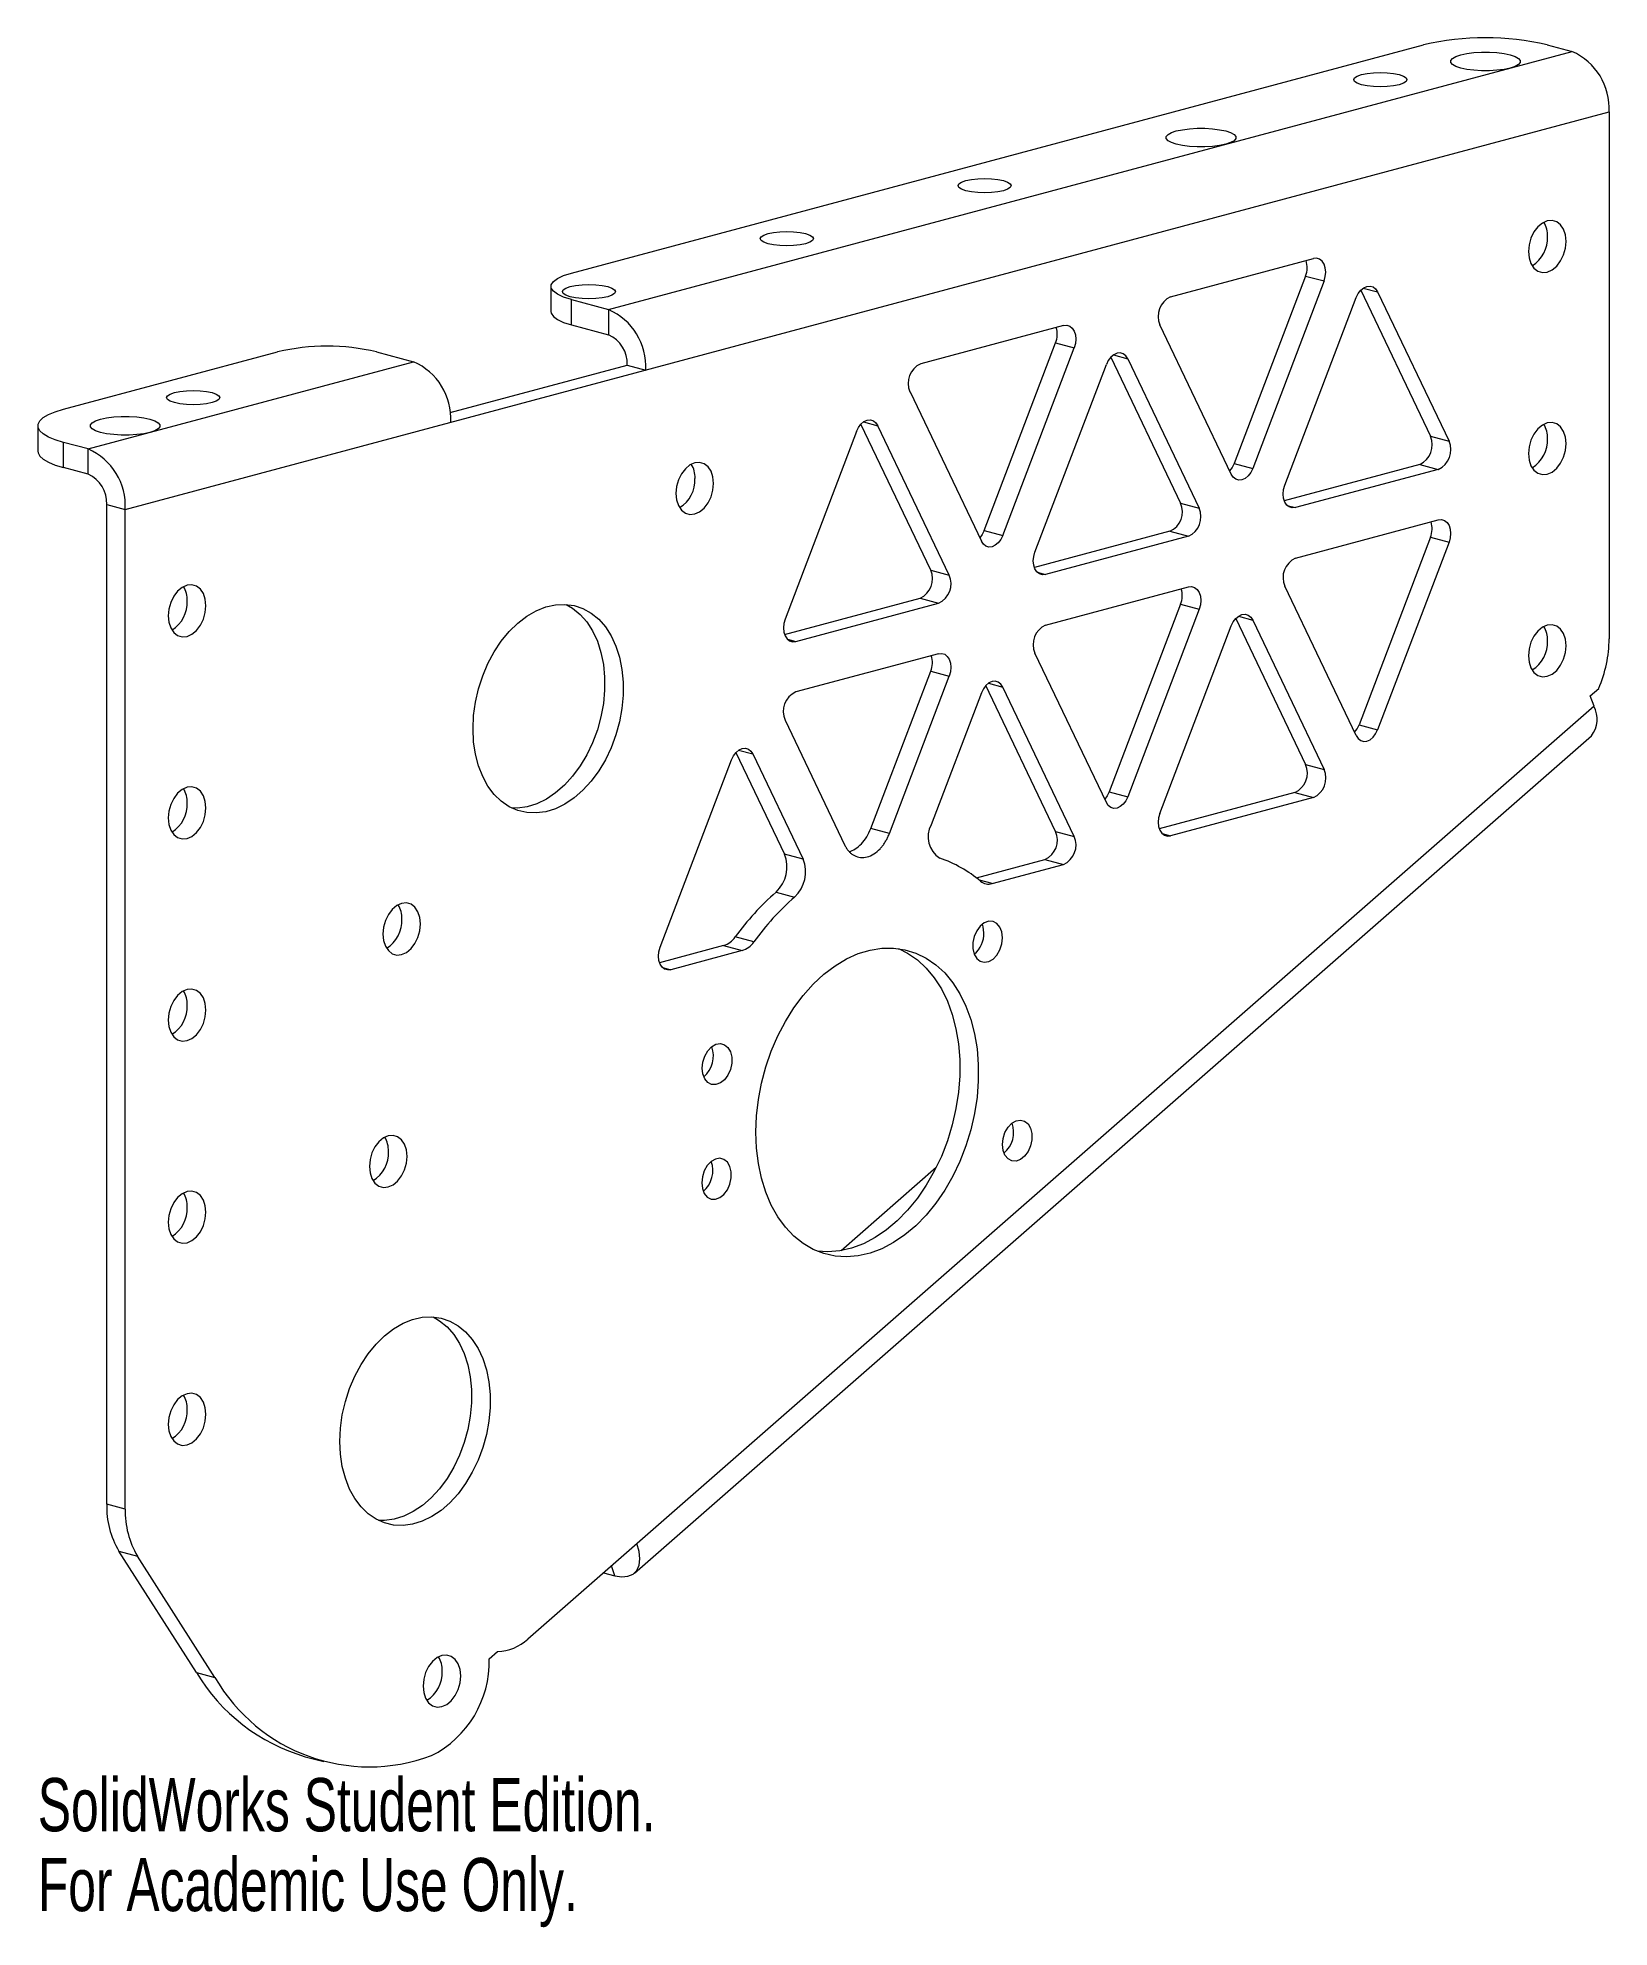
# Paper-space layout '_Dimetric' of a CAD drawing. Header units: inches. Extents: x -2.96 to 2.65, y -3.91 to 2.84.
import ezdxf

# ---------------------------------------------------------------- set-up
doc = ezdxf.new("R2010")
doc.units = ezdxf.units.IN
doc.header["$MEASUREMENT"] = 0
doc.styles.add('SLDTEXTSTYLE0', font='TXT', dxfattribs={"width": 0.7})

psp = doc.layouts.new('_Dimetric')

# ---------------------------------------------------------------- linework, layer by layer
at = {"color": 7, "linetype": 'Continuous', "lineweight": 15}
for p, q in [((-1.0567, 2.001), (1.9887, 2.8169)), ((-0.9242, 1.8708), (2.5191, 2.7932)), ((2.4307, 2.8169), (2.5191, 2.7932)), ((-2.6517, 1.1563), (2.6517, 2.5771)), ((2.6517, 2.5771), (2.6517, 0.6938)), ((1.0844, 1.9163), (1.5947, 2.0531)), ((1.5667, 1.9907), (1.3115, 1.3202)), ((1.633, 1.973), (1.3778, 1.3025)), ((1.5667, 1.9907), (1.633, 1.973)), ((-1.13, 1.9536), (-1.13, 1.8633)), ((-1.0567, 1.816), (-1.0567, 1.9063)), ((-1.0567, 1.9063), (-0.9242, 1.8708)), ((1.4927, 1.2429), (1.7478, 1.9134)), ((1.7638, 1.9396), (2.0132, 1.4179)), ((1.8244, 1.9339), (2.0795, 1.4001)), ((-0.9242, 1.8708), (-0.9242, 1.7804)), ((-1.0567, 1.816), (-0.9242, 1.7804)), ((0.7017, 1.8138), (0.1914, 1.6771)), ((1.3013, 1.282), (1.0461, 1.8158)), ((-2.8726, 1.5145), (-2.1072, 1.7196)), ((-1.7536, 1.7196), (-1.621, 1.6841)), ((0.4185, 1.081), (0.6737, 1.7515)), ((0.4848, 1.0632), (0.74, 1.7337)), ((0.6737, 1.7515), (0.74, 1.7337)), ((0.8708, 1.7004), (1.1202, 1.1786)), ((0.9313, 1.6947), (1.1865, 1.1609)), ((-2.7842, 1.3724), (-1.621, 1.6841)), ((-1.4908, 1.5028), (-0.8579, 1.6724)), ((-0.8579, 1.6724), (-0.7916, 1.6546)), ((0.5996, 1.0037), (0.8548, 1.6742)), ((0.1531, 1.5765), (0.4082, 1.0427)), ((-2.9642, 1.4553), (-2.9642, 1.365)), ((-0.0383, 1.4349), (-0.2934, 0.7644)), ((0.2271, 0.9394), (-0.0223, 1.4611)), ((0.2934, 0.9216), (0.0383, 1.4554)), ((-2.7842, 1.3724), (-2.8726, 1.3961)), ((-2.8726, 1.3058), (-2.8726, 1.3961)), ((-2.7842, 1.2821), (-2.7842, 1.3724)), ((2.0132, 1.4179), (2.0795, 1.4001)), ((-2.7842, 1.2821), (-2.8726, 1.3058)), ((1.3115, 1.3202), (1.3778, 1.3025)), ((1.975, 1.3173), (1.4906, 1.1876)), ((2.0412, 1.2996), (1.5309, 1.1628)), ((1.975, 1.3173), (2.0412, 1.2996)), ((-2.7179, 1.174), (-2.6517, 1.1563)), ((-2.7179, -2.3995), (-2.7179, 1.174)), ((-2.6517, -2.4172), (-2.6517, 1.1563)), ((1.1202, 1.1786), (1.1865, 1.1609)), ((0.4185, 1.081), (0.4848, 1.0632)), ((1.5309, 0.9822), (2.0412, 1.1189)), ((1.0819, 1.0781), (0.5976, 0.9483)), ((1.1482, 1.0603), (0.6379, 0.9236)), ((1.0819, 1.0781), (1.1482, 1.0603)), ((2.0132, 1.0566), (1.7581, 0.3861)), ((2.0795, 1.0388), (1.8244, 0.3683)), ((2.0132, 1.0566), (2.0795, 1.0388)), ((0.2271, 0.9394), (0.2934, 0.9216)), ((0.6379, 0.7429), (1.1482, 0.8797)), ((1.7478, 0.3478), (1.4927, 0.8816)), ((-0.2955, 0.7091), (0.1889, 0.8388)), ((-0.2552, 0.6843), (0.2552, 0.821)), ((0.1889, 0.8388), (0.2552, 0.821)), ((1.1202, 0.8174), (0.865, 0.1468)), ((1.1202, 0.8174), (1.1865, 0.7996)), ((1.1865, 0.7996), (0.9313, 0.1291)), ((1.3173, 0.7662), (1.5667, 0.2445)), ((1.3778, 0.7605), (1.633, 0.2267)), ((1.0461, 0.0695), (1.3013, 0.74)), ((0.2552, 0.6404), (-0.2552, 0.5037)), ((0.8548, 0.1086), (0.5996, 0.6424)), ((0.0132, 0.0158), (0.2271, 0.5781)), ((0.0794, -0.002), (0.2934, 0.5603)), ((0.2271, 0.5781), (0.2934, 0.5603)), ((0.4082, 0.5008), (0.2287, 0.029)), ((0.6737, 0.0052), (0.4243, 0.527)), ((0.74, -0.0125), (0.4848, 0.5213)), ((2.5842, 0.4902), (2.6145, 0.5167)), ((2.5977, 0.4526), (2.5842, 0.4902)), ((2.5977, 0.4526), (-1.2131, -2.8819)), ((-0.8319, -2.6459), (2.5886, 0.347)), ((-0.2934, 0.4031), (-0.0794, -0.0446)), ((1.7581, 0.3861), (1.8244, 0.3683)), ((-0.4688, 0.2877), (-0.295, -0.0758)), ((-0.4082, 0.282), (-0.2287, -0.0935)), ((-0.74, -0.409), (-0.4848, 0.2615)), ((1.5667, 0.2445), (1.633, 0.2267)), ((0.865, 0.1468), (0.9313, 0.1291)), ((1.5284, 0.1439), (1.0441, 0.0142)), ((1.5284, 0.1439), (1.5947, 0.1262)), ((1.5947, 0.1262), (1.0844, -0.0106)), ((0.0794, -0.002), (0.0132, 0.0158)), ((0.6737, 0.0052), (0.74, -0.0125)), ((-0.2287, -0.0935), (-0.295, -0.0758)), ((0.3906, -0.1609), (0.6354, -0.0953)), ((0.4467, -0.1814), (0.7017, -0.1131)), ((0.6354, -0.0953), (0.7017, -0.1131)), ((-0.3257, -0.2118), (-0.2594, -0.2296)), ((-0.513, -0.403), (-0.742, -0.4643)), ((-0.513, -0.403), (-0.4467, -0.4208)), ((-0.405, -0.3895), (-0.4713, -0.3717)), ((-0.4467, -0.4208), (-0.7017, -0.4891)), ((0.2466, -1.1964), (-0.093, -1.4935)), ((-2.6517, -2.4172), (-2.7179, -2.3995)), ((-2.6743, -2.5674), (-2.608, -2.5851)), ((-2.3972, -3.0011), (-2.6743, -2.5674)), ((-2.3309, -3.0189), (-2.608, -2.5851)), ((-0.9418, -2.6446), (-0.9014, -2.6554)), ((-1.351, -2.9531), (-1.3207, -2.9266)), ((-2.3972, -3.0011), (-2.3309, -3.0189)), ((-2.0082, -3.3024), (-1.9419, -3.3202))]:
    psp.add_line(p, q, dxfattribs=at)
at = {"color": 8, "linetype": 'Continuous', "lineweight": 15}
for p, q in [((1.7731, 1.9477), (1.8244, 1.9339)), ((0.8801, 1.7084), (0.9313, 1.6947)), ((-0.013, 1.4691), (0.0383, 1.4554)), ((1.5008, 1.1709), (1.5309, 1.1628)), ((0.6078, 0.9317), (0.6379, 0.9236)), ((1.3266, 0.7743), (1.3778, 0.7605)), ((-0.2853, 0.6924), (-0.2552, 0.6843)), ((0.4336, 0.535), (0.4848, 0.5213)), ((-0.4595, 0.2958), (-0.4082, 0.282)), ((1.0543, -0.0025), (1.0844, -0.0106)), ((0.4467, -0.1814), (0.401, -0.1691)), ((-0.7318, -0.481), (-0.7017, -0.4891)), ((-0.9014, -2.6554), (-0.914, -2.6202))]:
    psp.add_line(p, q, dxfattribs=at)
at = {"color": 7, "linetype": 'Continuous', "lineweight": 15, "flags": 128}
for points in [[(2.2981, 2.734), (2.2762, 2.7294), (2.251, 2.7261), (2.2237, 2.7244), (2.1957, 2.7244), (2.1684, 2.7261), (2.1432, 2.7294), (2.1213, 2.734), (2.1039, 2.7399), (2.0917, 2.7467), (2.0855, 2.754), (2.0855, 2.7615), (2.0917, 2.7688), (2.1039, 2.7755), (2.1213, 2.7814), (2.1432, 2.7861), (2.1684, 2.7893), (2.1957, 2.791), (2.2237, 2.791), (2.251, 2.7893), (2.2762, 2.7861), (2.2981, 2.7814), (2.3155, 2.7755), (2.3277, 2.7688), (2.3339, 2.7615), (2.3339, 2.754), (2.3277, 2.7467), (2.3155, 2.7399), (2.2981, 2.734)], [(1.7669, 2.7106), (1.7866, 2.7146), (1.8095, 2.7172), (1.8341, 2.7181), (1.8586, 2.7172), (1.8816, 2.7146), (1.9012, 2.7106), (1.9163, 2.7053), (1.9258, 2.6992), (1.9291, 2.6926), (1.9258, 2.686), (1.9163, 2.6799), (1.9012, 2.6746), (1.8816, 2.6706), (1.8586, 2.668), (1.8341, 2.6672), (1.8095, 2.668), (1.7866, 2.6706), (1.7669, 2.6746), (1.7518, 2.6799), (1.7423, 2.686), (1.7391, 2.6926), (1.7423, 2.6992), (1.7518, 2.7053), (1.7669, 2.7106)], [(1.2816, 2.4617), (1.2597, 2.457), (1.2345, 2.4538), (1.2072, 2.4521), (1.1792, 2.4521), (1.152, 2.4538), (1.1267, 2.457), (1.1049, 2.4617), (1.0874, 2.4676), (1.0753, 2.4743), (1.069, 2.4817), (1.069, 2.4892), (1.0753, 2.4965), (1.0874, 2.5032), (1.1049, 2.5091), (1.1267, 2.5138), (1.152, 2.517), (1.1792, 2.5187), (1.2072, 2.5187), (1.2345, 2.517), (1.2597, 2.5138), (1.2816, 2.5091), (1.2991, 2.5032), (1.3112, 2.4965), (1.3175, 2.4892), (1.3175, 2.4817), (1.3112, 2.4743), (1.2991, 2.4676), (1.2816, 2.4617)], [(0.3527, 2.3317), (0.3723, 2.3358), (0.3953, 2.3383), (0.4198, 2.3392), (0.4444, 2.3383), (0.4673, 2.3358), (0.487, 2.3317), (0.5021, 2.3264), (0.5116, 2.3203), (0.5148, 2.3137), (0.5116, 2.3071), (0.5021, 2.301), (0.487, 2.2957), (0.4673, 2.2917), (0.4444, 2.2891), (0.4198, 2.2883), (0.3953, 2.2891), (0.3723, 2.2917), (0.3527, 2.2957), (0.3376, 2.301), (0.3281, 2.3071), (0.3248, 2.3137), (0.3281, 2.3203), (0.3376, 2.3264), (0.3527, 2.3317)], [(2.4979, 2.1144), (2.4956, 2.1374), (2.4889, 2.1577), (2.4782, 2.1738), (2.4643, 2.1846), (2.4481, 2.1894), (2.4307, 2.1879), (2.4133, 2.1801), (2.3971, 2.1666), (2.3832, 2.1484), (2.3725, 2.1265), (2.3658, 2.1027), (2.3635, 2.0784), (2.3658, 2.0553), (2.3725, 2.035), (2.3832, 2.0189), (2.3971, 2.0081), (2.4133, 2.0033), (2.4307, 2.0048), (2.4481, 2.0126), (2.4643, 2.0261), (2.4782, 2.0444), (2.4889, 2.0662), (2.4956, 2.0901), (2.4979, 2.1144)], [(-0.3544, 2.1423), (-0.3348, 2.1463), (-0.3118, 2.1489), (-0.2873, 2.1497), (-0.2627, 2.1489), (-0.2398, 2.1463), (-0.2201, 2.1423), (-0.205, 2.137), (-0.1955, 2.1309), (-0.1923, 2.1243), (-0.1955, 2.1177), (-0.205, 2.1116), (-0.2201, 2.1063), (-0.2398, 2.1022), (-0.2627, 2.0997), (-0.2873, 2.0988), (-0.3118, 2.0997), (-0.3348, 2.1022), (-0.3544, 2.1063), (-0.3695, 2.1116), (-0.379, 2.1177), (-0.3823, 2.1243), (-0.379, 2.1309), (-0.3695, 2.137), (-0.3544, 2.1423)], [(1.633, 1.973), (1.6374, 1.9887), (1.6389, 2.0047), (1.6374, 2.0199), (1.633, 2.0332), (1.626, 2.0438), (1.6168, 2.0509), (1.6062, 2.0541), (1.5947, 2.0531)], [(-1.0567, 1.9063), (-1.0848, 1.9152), (-1.1065, 1.9253), (-1.1214, 1.9363), (-1.129, 1.9478), (-1.129, 1.9595), (-1.1214, 1.971), (-1.1065, 1.982), (-1.0848, 1.9921), (-1.0567, 2.001)], [(-1.0615, 1.9528), (-1.0419, 1.9569), (-1.019, 1.9594), (-0.9944, 1.9603), (-0.9698, 1.9594), (-0.9469, 1.9569), (-0.9272, 1.9528), (-0.9121, 1.9476), (-0.9026, 1.9414), (-0.8994, 1.9348), (-0.9026, 1.9282), (-0.9121, 1.9221), (-0.9272, 1.9168), (-0.9469, 1.9128), (-0.9698, 1.9103), (-0.9944, 1.9094), (-1.019, 1.9103), (-1.0419, 1.9128), (-1.0615, 1.9168), (-1.0766, 1.9221), (-1.0861, 1.9282), (-1.0894, 1.9348), (-1.0861, 1.9414), (-1.0766, 1.9476), (-1.0615, 1.9528)], [(1.7478, 1.9134), (1.7548, 1.9278), (1.764, 1.9398), (1.7746, 1.9487), (1.7861, 1.9538), (1.7975, 1.9548), (1.8082, 1.9516), (1.8173, 1.9445), (1.8244, 1.9339)], [(-1.13, 1.8633), (-1.129, 1.8575), (-1.1214, 1.846), (-1.1065, 1.835), (-1.0848, 1.8249), (-1.0567, 1.816)], [(0.7017, 1.8138), (0.7131, 1.8148), (0.7238, 1.8117), (0.7329, 1.8045), (0.74, 1.7939), (0.7444, 1.7806), (0.7459, 1.7654), (0.7444, 1.7494), (0.74, 1.7337)], [(0.9313, 1.6947), (0.9243, 1.7053), (0.9151, 1.7124), (0.9045, 1.7155), (0.893, 1.7145), (0.8816, 1.7094), (0.8709, 1.7005), (0.8618, 1.6885), (0.8548, 1.6742)], [(-2.4758, 1.574), (-2.4561, 1.578), (-2.4332, 1.5805), (-2.4086, 1.5814), (-2.384, 1.5805), (-2.3611, 1.578), (-2.3414, 1.574), (-2.3263, 1.5687), (-2.3168, 1.5625), (-2.3136, 1.556), (-2.3168, 1.5494), (-2.3263, 1.5432), (-2.3414, 1.538), (-2.3611, 1.5339), (-2.384, 1.5314), (-2.4086, 1.5305), (-2.4332, 1.5314), (-2.4561, 1.5339), (-2.4758, 1.538), (-2.4909, 1.5432), (-2.5003, 1.5494), (-2.5036, 1.556), (-2.5003, 1.5625), (-2.4909, 1.5687), (-2.4758, 1.574)], [(-2.8726, 1.3961), (-2.9018, 1.4051), (-2.9259, 1.4152), (-2.9444, 1.4261), (-2.957, 1.4375), (-2.9634, 1.4493), (-2.9634, 1.4613), (-2.957, 1.4731), (-2.9444, 1.4846), (-2.9259, 1.4954), (-2.9018, 1.5055), (-2.8726, 1.5145)], [(-2.5633, 1.4316), (-2.5851, 1.427), (-2.6104, 1.4237), (-2.6377, 1.422), (-2.6656, 1.422), (-2.6929, 1.4237), (-2.7182, 1.427), (-2.74, 1.4316), (-2.7575, 1.4375), (-2.7696, 1.4443), (-2.7759, 1.4516), (-2.7759, 1.4591), (-2.7696, 1.4664), (-2.7575, 1.4731), (-2.74, 1.479), (-2.7182, 1.4837), (-2.6929, 1.4869), (-2.6656, 1.4886), (-2.6377, 1.4886), (-2.6104, 1.4869), (-2.5851, 1.4837), (-2.5633, 1.479), (-2.5458, 1.4731), (-2.5337, 1.4664), (-2.5274, 1.4591), (-2.5274, 1.4516), (-2.5337, 1.4443), (-2.5458, 1.4375), (-2.5633, 1.4316)], [(-0.0383, 1.4349), (-0.0312, 1.4493), (-0.0221, 1.4613), (-0.0114, 1.4702), (0, 1.4753), (0.0114, 1.4763), (0.0221, 1.4731), (0.0312, 1.466), (0.0383, 1.4554)], [(2.4979, 1.3918), (2.4956, 1.4149), (2.4889, 1.4351), (2.4782, 1.4512), (2.4643, 1.4621), (2.4481, 1.4669), (2.4307, 1.4653), (2.4133, 1.4575), (2.3971, 1.4441), (2.3832, 1.4258), (2.3725, 1.404), (2.3658, 1.3801), (2.3635, 1.3558), (2.3658, 1.3327), (2.3725, 1.3124), (2.3832, 1.2963), (2.3971, 1.2855), (2.4133, 1.2807), (2.4307, 1.2823), (2.4481, 1.29), (2.4643, 1.3035), (2.4782, 1.3218), (2.4889, 1.3436), (2.4956, 1.3675), (2.4979, 1.3918)], [(-2.9642, 1.365), (-2.9634, 1.359), (-2.957, 1.3472), (-2.9444, 1.3357), (-2.9259, 1.3249), (-2.9018, 1.3148), (-2.8726, 1.3058)], [(-0.549, 1.2495), (-0.5513, 1.2726), (-0.558, 1.2929), (-0.5687, 1.309), (-0.5826, 1.3198), (-0.5988, 1.3246), (-0.6162, 1.3231), (-0.6336, 1.3153), (-0.6498, 1.3018), (-0.6637, 1.2835), (-0.6744, 1.2617), (-0.6811, 1.2378), (-0.6834, 1.2135), (-0.6811, 1.1905), (-0.6744, 1.1702), (-0.6637, 1.1541), (-0.6498, 1.1433), (-0.6336, 1.1385), (-0.6162, 1.14), (-0.5988, 1.1478), (-0.5826, 1.1613), (-0.5687, 1.1795), (-0.558, 1.2014), (-0.5513, 1.2252), (-0.549, 1.2495)], [(1.3115, 1.3202), (1.3045, 1.3059), (1.2955, 1.294)], [(1.3778, 1.3025), (1.3708, 1.2881), (1.3617, 1.2761), (1.351, 1.2672), (1.3396, 1.2621), (1.3281, 1.2611), (1.3175, 1.2643), (1.3083, 1.2714), (1.3013, 1.282)], [(1.5309, 1.1628), (1.5195, 1.1618), (1.5088, 1.165), (1.4997, 1.1721), (1.4927, 1.1827), (1.4882, 1.196), (1.4867, 1.2112), (1.4882, 1.2272), (1.4927, 1.2429)], [(0.4185, 1.081), (0.4115, 1.0666), (0.4025, 1.0548)], [(2.0412, 1.1189), (2.0527, 1.1199), (2.0633, 1.1168), (2.0725, 1.1097), (2.0795, 1.0991), (2.0839, 1.0857), (2.0854, 1.0705), (2.0839, 1.0546), (2.0795, 1.0388)], [(0.4848, 1.0632), (0.4778, 1.0489), (0.4686, 1.0368), (0.458, 1.028), (0.4465, 1.0229), (0.4351, 1.0218), (0.4244, 1.025), (0.4153, 1.0321), (0.4082, 1.0427)], [(0.6379, 0.9236), (0.6264, 0.9226), (0.6158, 0.9257), (0.6066, 0.9329), (0.5996, 0.9434), (0.5952, 0.9568), (0.5937, 0.972), (0.5952, 0.988), (0.5996, 1.0037)], [(-2.3635, 0.812), (-2.3658, 0.835), (-2.3725, 0.8553), (-2.3832, 0.8714), (-2.3971, 0.8822), (-2.4133, 0.887), (-2.4307, 0.8855), (-2.4481, 0.8777), (-2.4643, 0.8642), (-2.4782, 0.846), (-2.4889, 0.8241), (-2.4956, 0.8003), (-2.4979, 0.776), (-2.4956, 0.7529), (-2.4889, 0.7326), (-2.4782, 0.7165), (-2.4643, 0.7057), (-2.4481, 0.7009), (-2.4307, 0.7024), (-2.4133, 0.7102), (-2.3971, 0.7237), (-2.3832, 0.742), (-2.3725, 0.7638), (-2.3658, 0.7877), (-2.3635, 0.812)], [(1.1482, 0.8797), (1.1596, 0.8807), (1.1703, 0.8775), (1.1794, 0.8704), (1.1865, 0.8598), (1.1909, 0.8465), (1.1924, 0.8313), (1.1909, 0.8153), (1.1865, 0.7996)], [(-1.4087, 0.372), (-1.4065, 0.4194), (-1.3999, 0.4672), (-1.3891, 0.5147), (-1.3741, 0.5609), (-1.3554, 0.6053), (-1.333, 0.647), (-1.3075, 0.6853), (-1.2793, 0.7198), (-1.2488, 0.7496), (-1.2165, 0.7745), (-1.1829, 0.7939), (-1.1486, 0.8076), (-1.1142, 0.8153), (-1.0802, 0.8169), (-1.0472, 0.8124), (-1.0157, 0.8019), (-0.9863, 0.7855), (-0.9594, 0.7634), (-0.9354, 0.7361), (-0.9148, 0.7041), (-0.8979, 0.6677), (-0.885, 0.6277), (-0.8763, 0.5846), (-0.8719, 0.5393), (-0.8719, 0.4924), (-0.8763, 0.4447), (-0.885, 0.397), (-0.8979, 0.35), (-0.9148, 0.3046), (-0.9354, 0.2615), (-0.9594, 0.2214), (-0.9863, 0.1849), (-1.0157, 0.1527), (-1.0472, 0.1253), (-1.0802, 0.1031), (-1.1142, 0.0865), (-1.1486, 0.0758), (-1.1829, 0.0711), (-1.2165, 0.0725), (-1.2488, 0.0801), (-1.2793, 0.0936), (-1.3075, 0.1129), (-1.333, 0.1376), (-1.3554, 0.1673), (-1.3741, 0.2016), (-1.3891, 0.2399), (-1.3999, 0.2815), (-1.4065, 0.3258), (-1.4087, 0.372)], [(-1.0757, 0.8167), (-1.0526, 0.8032), (-1.0257, 0.7812), (-1.0017, 0.7539), (-0.9811, 0.7218), (-0.9642, 0.6855), (-0.9513, 0.6454), (-0.9426, 0.6024), (-0.9382, 0.5571), (-0.9382, 0.5101), (-0.9426, 0.4624), (-0.9513, 0.4147), (-0.9642, 0.3678), (-0.9811, 0.3224), (-1.0017, 0.2792), (-1.0257, 0.2391), (-1.0526, 0.2027), (-1.082, 0.1705), (-1.1135, 0.143), (-1.1465, 0.1208), (-1.1805, 0.1043), (-1.2149, 0.0935), (-1.2492, 0.0888), (-1.2706, 0.0891)], [(-0.2934, 0.7644), (-0.2978, 0.7487), (-0.2993, 0.7327), (-0.2978, 0.7175), (-0.2934, 0.7042), (-0.2864, 0.6936), (-0.2773, 0.6865), (-0.2666, 0.6833), (-0.2552, 0.6843)], [(1.3013, 0.74), (1.3083, 0.7544), (1.3175, 0.7664), (1.3281, 0.7753), (1.3396, 0.7804), (1.351, 0.7814), (1.3617, 0.7782), (1.3708, 0.7711), (1.3778, 0.7605)], [(2.4979, 0.6692), (2.4956, 0.6923), (2.4889, 0.7126), (2.4782, 0.7287), (2.4643, 0.7395), (2.4481, 0.7443), (2.4307, 0.7427), (2.4133, 0.735), (2.3971, 0.7215), (2.3832, 0.7032), (2.3725, 0.6814), (2.3658, 0.6575), (2.3635, 0.6332), (2.3658, 0.6101), (2.3725, 0.5899), (2.3832, 0.5738), (2.3971, 0.5629), (2.4133, 0.5581), (2.4307, 0.5597), (2.4481, 0.5675), (2.4643, 0.5809), (2.4782, 0.5992), (2.4889, 0.621), (2.4956, 0.6449), (2.4979, 0.6692)], [(0.2552, 0.6404), (0.2666, 0.6414), (0.2773, 0.6383), (0.2864, 0.6311), (0.2934, 0.6205), (0.2978, 0.6072), (0.2993, 0.592), (0.2978, 0.576), (0.2934, 0.5603)], [(0.4848, 0.5213), (0.4778, 0.5319), (0.4686, 0.539), (0.458, 0.5421), (0.4465, 0.5411), (0.4351, 0.536), (0.4244, 0.5271), (0.4153, 0.5151), (0.4082, 0.5008)], [(1.742, 0.3599), (1.751, 0.3717), (1.7581, 0.3861)], [(1.7478, 0.3478), (1.7548, 0.3372), (1.764, 0.3301), (1.7746, 0.327), (1.7861, 0.328), (1.7975, 0.3331), (1.8082, 0.342), (1.8173, 0.354), (1.8244, 0.3683)], [(-0.4848, 0.2615), (-0.4778, 0.2759), (-0.4686, 0.2879), (-0.458, 0.2968), (-0.4465, 0.3019), (-0.4351, 0.3029), (-0.4244, 0.2997), (-0.4153, 0.2926), (-0.4082, 0.282)], [(-2.3635, 0.0894), (-2.3658, 0.1124), (-2.3725, 0.1327), (-2.3832, 0.1488), (-2.3971, 0.1596), (-2.4133, 0.1644), (-2.4307, 0.1629), (-2.4481, 0.1551), (-2.4643, 0.1416), (-2.4782, 0.1234), (-2.4889, 0.1016), (-2.4956, 0.0777), (-2.4979, 0.0534), (-2.4956, 0.0303), (-2.4889, 0.01), (-2.4782, -0.0061), (-2.4643, -0.0169), (-2.4481, -0.0217), (-2.4307, -0.0202), (-2.4133, -0.0124), (-2.3971, 0.0011), (-2.3832, 0.0194), (-2.3725, 0.0412), (-2.3658, 0.0651), (-2.3635, 0.0894)], [(0.865, 0.1468), (0.858, 0.1325), (0.849, 0.1206)], [(0.9313, 0.1291), (0.9243, 0.1147), (0.9151, 0.1027), (0.9045, 0.0938), (0.893, 0.0887), (0.8816, 0.0877), (0.8709, 0.0909), (0.8618, 0.098), (0.8548, 0.1086)], [(1.0461, 0.0695), (1.0417, 0.0538), (1.0402, 0.0378), (1.0417, 0.0226), (1.0461, 0.0093), (1.0532, -0.0013), (1.0623, -0.0084), (1.073, -0.0116), (1.0844, -0.0106)], [(-1.5966, -0.3255), (-1.5989, -0.3025), (-1.6056, -0.2822), (-1.6163, -0.2661), (-1.6302, -0.2553), (-1.6464, -0.2505), (-1.6638, -0.252), (-1.6812, -0.2598), (-1.6974, -0.2733), (-1.7113, -0.2915), (-1.722, -0.3134), (-1.7287, -0.3372), (-1.731, -0.3615), (-1.7287, -0.3846), (-1.722, -0.4049), (-1.7113, -0.421), (-1.6974, -0.4318), (-1.6812, -0.4366), (-1.6638, -0.4351), (-1.6464, -0.4273), (-1.6302, -0.4138), (-1.6163, -0.3955), (-1.6056, -0.3737), (-1.5989, -0.3498), (-1.5966, -0.3255)], [(0.4835, -0.3748), (0.4811, -0.3541), (0.4743, -0.3366), (0.4635, -0.3237), (0.4498, -0.3166), (0.4344, -0.3159), (0.4187, -0.3217), (0.4039, -0.3335), (0.3916, -0.3503), (0.3827, -0.3705), (0.378, -0.3923), (0.378, -0.4138), (0.3827, -0.4332), (0.3916, -0.4486), (0.4039, -0.4587), (0.4187, -0.4626), (0.4344, -0.46), (0.4498, -0.4511), (0.4635, -0.4367), (0.4743, -0.418), (0.4811, -0.3967), (0.4835, -0.3748)], [(0.4172, -0.3571), (0.4148, -0.3364), (0.4117, -0.3265)], [(-0.7017, -0.4891), (-0.7131, -0.4901), (-0.7238, -0.4869), (-0.7329, -0.4798), (-0.74, -0.4692), (-0.7444, -0.4559), (-0.7459, -0.4407), (-0.7444, -0.4247), (-0.74, -0.409)], [(-0.3977, -1.07), (-0.3955, -1.0118), (-0.3888, -0.953), (-0.3776, -0.8944), (-0.3622, -0.8365), (-0.3427, -0.7801), (-0.3193, -0.7258), (-0.2923, -0.6741), (-0.2619, -0.6258), (-0.2286, -0.5812), (-0.1927, -0.541), (-0.1547, -0.5056), (-0.1148, -0.4753), (-0.0737, -0.4506), (-0.0317, -0.4317), (0.0106, -0.4189), (0.0528, -0.4122), (0.0944, -0.4117), (0.1349, -0.4175), (0.1739, -0.4295), (0.211, -0.4475), (0.2456, -0.4714), (0.2775, -0.5008), (0.3062, -0.5355), (0.3314, -0.5751), (0.3529, -0.619), (0.3704, -0.6668), (0.3837, -0.7181), (0.3927, -0.772), (0.3972, -0.8282), (0.3972, -0.8859), (0.3927, -0.9444), (0.3837, -1.0032), (0.3704, -1.0616), (0.3529, -1.1188), (0.3314, -1.1742), (0.3062, -1.2273), (0.2775, -1.2774), (0.2456, -1.3239), (0.211, -1.3663), (0.1739, -1.4042), (0.1349, -1.4371), (0.0944, -1.4646), (0.0528, -1.4864), (0.0106, -1.5024), (-0.0317, -1.5122), (-0.0737, -1.5157), (-0.1148, -1.5131), (-0.1547, -1.5042), (-0.1927, -1.4891), (-0.2286, -1.4682), (-0.2619, -1.4415), (-0.2923, -1.4093), (-0.3193, -1.3722), (-0.3427, -1.3304), (-0.3622, -1.2844), (-0.3776, -1.2348), (-0.3888, -1.1822), (-0.3955, -1.127), (-0.3977, -1.07)], [(0.1118, -0.4134), (0.1447, -0.4297), (0.1793, -0.4536), (0.2112, -0.4831), (0.2399, -0.5178), (0.2652, -0.5573), (0.2867, -0.6012), (0.3041, -0.6491), (0.3174, -0.7003), (0.3264, -0.7543), (0.3309, -0.8104), (0.3309, -0.8681), (0.3264, -0.9267), (0.3174, -0.9855), (0.3041, -1.0438), (0.2867, -1.101), (0.2652, -1.1565), (0.2399, -1.2095), (0.2112, -1.2596), (0.1793, -1.3061), (0.1447, -1.3486), (0.1076, -1.3865), (0.0686, -1.4193), (0.0281, -1.4468), (-0.0135, -1.4687), (-0.0557, -1.4846), (-0.098, -1.4944), (-0.14, -1.498), (-0.1781, -1.4957)], [(-2.3635, -0.6332), (-2.3658, -0.6101), (-2.3725, -0.5899), (-2.3832, -0.5738), (-2.3971, -0.5629), (-2.4133, -0.5581), (-2.4307, -0.5597), (-2.4481, -0.5675), (-2.4643, -0.5809), (-2.4782, -0.5992), (-2.4889, -0.621), (-2.4956, -0.6449), (-2.4979, -0.6692), (-2.4956, -0.6923), (-2.4889, -0.7126), (-2.4782, -0.7287), (-2.4643, -0.7395), (-2.4481, -0.7443), (-2.4307, -0.7427), (-2.4133, -0.735), (-2.3971, -0.7215), (-2.3832, -0.7032), (-2.3725, -0.6814), (-2.3658, -0.6575), (-2.3635, -0.6332)], [(-0.5895, -0.841), (-0.5871, -0.8191), (-0.5802, -0.7979), (-0.5695, -0.7792), (-0.5558, -0.7648), (-0.5404, -0.7558), (-0.5246, -0.7532), (-0.5099, -0.7572), (-0.4975, -0.7673), (-0.4886, -0.7827), (-0.484, -0.802), (-0.484, -0.8236), (-0.4886, -0.8454), (-0.4975, -0.8656), (-0.5099, -0.8823), (-0.5246, -0.8941), (-0.5404, -0.9), (-0.5558, -0.8993), (-0.5695, -0.8922), (-0.5802, -0.8793), (-0.5871, -0.8617), (-0.5895, -0.841)], [(0.4834, -1.1143), (0.4857, -1.0923), (0.4926, -1.0711), (0.5034, -1.0524), (0.517, -1.038), (0.5325, -1.0291), (0.5482, -1.0264), (0.5629, -1.0304), (0.5753, -1.0405), (0.5842, -1.0559), (0.5889, -1.0752), (0.5889, -1.0968), (0.5842, -1.1186), (0.5753, -1.1388), (0.5629, -1.1555), (0.5482, -1.1673), (0.5325, -1.1732), (0.517, -1.1725), (0.5034, -1.1654), (0.4926, -1.1525), (0.4857, -1.1349), (0.4834, -1.1143)], [(-1.6446, -1.1563), (-1.6469, -1.1332), (-1.6536, -1.1129), (-1.6643, -1.0968), (-1.6782, -1.086), (-1.6944, -1.0812), (-1.7118, -1.0827), (-1.7292, -1.0905), (-1.7454, -1.104), (-1.7593, -1.1223), (-1.7699, -1.1441), (-1.7767, -1.1679), (-1.7789, -1.1922), (-1.7767, -1.2153), (-1.7699, -1.2356), (-1.7593, -1.2517), (-1.7454, -1.2625), (-1.7292, -1.2673), (-1.7118, -1.2658), (-1.6944, -1.258), (-1.6782, -1.2445), (-1.6643, -1.2262), (-1.6536, -1.2044), (-1.6469, -1.1806), (-1.6446, -1.1563)], [(-0.5914, -1.251), (-0.5891, -1.2716), (-0.5822, -1.2892), (-0.5714, -1.3021), (-0.5578, -1.3092), (-0.5423, -1.3099), (-0.5266, -1.304), (-0.5119, -1.2922), (-0.4995, -1.2755), (-0.4906, -1.2553), (-0.4859, -1.2335), (-0.4859, -1.2119), (-0.4906, -1.1926), (-0.4995, -1.1772), (-0.5119, -1.1671), (-0.5266, -1.1632), (-0.5423, -1.1658), (-0.5578, -1.1747), (-0.5714, -1.1891), (-0.5822, -1.2078), (-0.5891, -1.229), (-0.5914, -1.251)], [(-2.3635, -1.3558), (-2.3658, -1.3327), (-2.3725, -1.3124), (-2.3832, -1.2963), (-2.3971, -1.2855), (-2.4133, -1.2807), (-2.4307, -1.2823), (-2.4481, -1.29), (-2.4643, -1.3035), (-2.4782, -1.3218), (-2.4889, -1.3436), (-2.4956, -1.3675), (-2.4979, -1.3918), (-2.4956, -1.4149), (-2.4889, -1.4351), (-2.4782, -1.4512), (-2.4643, -1.4621), (-2.4481, -1.4669), (-2.4307, -1.4653), (-2.4133, -1.4575), (-2.3971, -1.4441), (-2.3832, -1.4258), (-2.3725, -1.404), (-2.3658, -1.3801), (-2.3635, -1.3558)], [(-1.8845, -2.1751), (-1.8823, -2.1277), (-1.8758, -2.0799), (-1.8649, -2.0324), (-1.85, -1.9862), (-1.8312, -1.9418), (-1.8089, -1.9001), (-1.7834, -1.8617), (-1.7551, -1.8273), (-1.7246, -1.7975), (-1.6923, -1.7726), (-1.6587, -1.7532), (-1.6245, -1.7395), (-1.59, -1.7318), (-1.5561, -1.7301), (-1.523, -1.7346), (-1.4916, -1.7452), (-1.4621, -1.7616), (-1.4352, -1.7837), (-1.4112, -1.8109), (-1.3906, -1.843), (-1.3738, -1.8794), (-1.3608, -1.9194), (-1.3521, -1.9624), (-1.3477, -2.0078), (-1.3477, -2.0547), (-1.3521, -2.1024), (-1.3608, -2.1501), (-1.3738, -2.1971), (-1.3906, -2.2425), (-1.4112, -2.2856), (-1.4352, -2.3257), (-1.4621, -2.3622), (-1.4916, -2.3944), (-1.523, -2.4218), (-1.5561, -2.444), (-1.59, -2.4606), (-1.6245, -2.4713), (-1.6587, -2.476), (-1.6923, -2.4745), (-1.7246, -2.467), (-1.7551, -2.4535), (-1.7834, -2.4342), (-1.8089, -2.4095), (-1.8312, -2.3798), (-1.85, -2.3455), (-1.8649, -2.3072), (-1.8758, -2.2656), (-1.8823, -2.2213), (-1.8845, -2.1751)], [(-1.5515, -1.7304), (-1.5284, -1.7439), (-1.5015, -1.7659), (-1.4775, -1.7932), (-1.4569, -1.8253), (-1.44, -1.8616), (-1.4271, -1.9016), (-1.4184, -1.9447), (-1.414, -1.99), (-1.414, -2.0369), (-1.4184, -2.0846), (-1.4271, -2.1324), (-1.44, -2.1793), (-1.4569, -2.2247), (-1.4775, -2.2678), (-1.5015, -2.3079), (-1.5284, -2.3444), (-1.5578, -2.3766), (-1.5893, -2.404), (-1.6223, -2.4262), (-1.6563, -2.4428), (-1.6907, -2.4536), (-1.725, -2.4582), (-1.7465, -2.458)], [(-2.3635, -2.0784), (-2.3658, -2.0553), (-2.3725, -2.035), (-2.3832, -2.0189), (-2.3971, -2.0081), (-2.4133, -2.0033), (-2.4307, -2.0048), (-2.4481, -2.0126), (-2.4643, -2.0261), (-2.4782, -2.0444), (-2.4889, -2.0662), (-2.4956, -2.0901), (-2.4979, -2.1144), (-2.4956, -2.1374), (-2.4889, -2.1577), (-2.4782, -2.1738), (-2.4643, -2.1846), (-2.4481, -2.1894), (-2.4307, -2.1879), (-2.4133, -2.1801), (-2.3971, -2.1666), (-2.3832, -2.1484), (-2.3725, -2.1265), (-2.3658, -2.1027), (-2.3635, -2.0784)], [(-0.9014, -2.6554), (-0.8766, -2.6594), (-0.8548, -2.6575), (-0.8368, -2.6498), (-0.8234, -2.6364), (-0.8151, -2.618), (-0.8122, -2.5953), (-0.8148, -2.5691), (-0.8228, -2.5404)], [(-1.4527, -3.0139), (-1.455, -2.9908), (-1.4617, -2.9706), (-1.4724, -2.9545), (-1.4863, -2.9437), (-1.5025, -2.9389), (-1.5199, -2.9404), (-1.5373, -2.9482), (-1.5535, -2.9617), (-1.5674, -2.9799), (-1.5781, -3.0017), (-1.5848, -3.0256), (-1.5871, -3.0499), (-1.5848, -3.073), (-1.5781, -3.0933), (-1.5674, -3.1094), (-1.5535, -3.1202), (-1.5373, -3.125), (-1.5199, -3.1234), (-1.5025, -3.1157), (-1.4863, -3.1022), (-1.4724, -3.0839), (-1.4617, -3.0621), (-1.455, -3.0382), (-1.4527, -3.0139)]]:
    psp.add_lwpolyline(points, dxfattribs=at)
at = {"color": 7, "linetype": 'Continuous', "lineweight": 15}
for centre, radius, start, end in [((2.2097, 1.8675), 0.9748, 76.89834, 103.10166), ((2.4303, 2.5901), 0.2217, 356.63648, 66.40815), ((2.3385, 2.1352), 0.0931, 358.09942, 30.9311), ((2.3146, 2.1267), 0.1171, 302.03324, 2.63943), ((1.4917, 2.0212), 0.0809, 337.88066, 17.91128), ((1.1164, 1.8466), 0.0767, 114.61484, 203.71769), ((-1.0129, 1.6676), 0.2217, 356.63648, 66.40815), ((-0.9685, 1.6789), 0.1108, 356.63648, 66.40815), ((0.5987, 1.782), 0.0809, 337.88066, 17.91128), ((-1.9304, 0.9605), 0.7794, 76.89047, 103.10953), ((-1.7098, 1.4809), 0.2217, 356.63648, 66.40815), ((0.2233, 1.6074), 0.0767, 114.61484, 203.71769), ((2.3385, 1.4126), 0.0931, 358.09942, 30.9311), ((-2.873, 1.1693), 0.2217, 356.63648, 66.40815), ((1.943, 1.387), 0.0767, 294.61484, 23.71769), ((2.0093, 1.3693), 0.0767, 294.61484, 23.71769), ((2.3146, 1.4042), 0.1171, 302.03324, 2.63943), ((-0.7083, 1.2704), 0.0931, 358.09942, 30.9311), ((-2.8286, 1.1805), 0.1108, 356.63648, 66.40815), ((-0.7323, 1.2619), 0.1171, 302.03324, 2.63943), ((1.05, 1.1478), 0.0767, 294.61484, 23.71769), ((1.1163, 1.13), 0.0767, 294.61484, 23.71769), ((1.9383, 1.0871), 0.0809, 337.88066, 17.91128), ((1.5629, 0.9125), 0.0767, 114.61484, 203.71769), ((-2.5228, 0.8328), 0.0931, 358.09942, 30.9311), ((0.1569, 0.9085), 0.0767, 294.61484, 23.71769), ((0.2232, 0.8908), 0.0767, 294.61484, 23.71769), ((-2.5468, 0.8243), 0.1171, 302.03324, 2.63943), ((1.0452, 0.8478), 0.0809, 337.88066, 17.91128), ((0.6698, 0.6732), 0.0767, 114.61484, 203.71769), ((2.3146, 0.6816), 0.1171, 302.03324, 2.63943), ((2.3385, 0.69), 0.0931, 358.09942, 30.9311), ((2.2014, 0.6959), 0.4502, 336.55206, 359.73771), ((0.1522, 0.6086), 0.0809, 337.88066, 17.91128), ((-0.2232, 0.434), 0.0767, 114.61484, 203.71769), ((2.5119, 0.4068), 0.0972, 322.04555, 28.08968), ((1.4965, 0.2137), 0.0767, 294.61484, 23.71769), ((1.5628, 0.1959), 0.0767, 294.61484, 23.71769), ((-2.5228, 0.1102), 0.0931, 358.09942, 30.9311), ((-2.5468, 0.1017), 0.1171, 302.03324, 2.63943), ((0.3073, -0.0146), 0.0898, 150.97921, 237.82177), ((0.6034, -0.0256), 0.0767, 294.61484, 23.71769), ((0.6697, -0.0434), 0.0767, 294.61484, 23.71769), ((-0.4095, -0.1214), 0.1233, 312.8273, 21.7343), ((-0.3432, -0.1392), 0.1233, 312.8273, 21.7343), ((0.1171, -0.5141), 0.4468, 49.87629, 71.42327), ((0.4342, -0.1379), 0.0452, 229.81365, 286.0216), ((-1.756, -0.3047), 0.0931, 358.09942, 30.9311), ((0.3089, -0.936), 0.9628, 131.23015, 144.1264), ((0.3751, -0.9537), 0.9628, 131.23015, 144.1264), ((-1.7799, -0.3132), 0.1171, 302.03324, 2.63943), ((-0.5371, -0.3275), 0.0793, 287.67486, 326.05627), ((-0.4708, -0.3452), 0.0793, 287.67486, 326.05627), ((0.3193, -0.3594), 0.098, 310.53358, 1.35419), ((-2.5228, -0.6124), 0.0931, 358.09942, 30.9311), ((-2.5468, -0.6208), 0.1171, 302.03324, 2.63943), ((-0.647, -0.7972), 0.0975, 310.26282, 19.74125), ((0.4259, -1.0704), 0.0975, 310.26282, 19.74125), ((-1.8279, -1.1439), 0.1171, 302.03324, 2.63943), ((-1.8039, -1.1354), 0.0931, 358.09942, 30.9311), ((-0.6484, -1.2073), 0.097, 310.06556, 19.93852), ((-2.5468, -1.3434), 0.1171, 302.03324, 2.63943), ((-2.5228, -1.3349), 0.0931, 358.09942, 30.9311), ((-2.5228, -2.0575), 0.0931, 358.09942, 30.9311), ((-2.5468, -2.066), 0.1171, 302.03324, 2.63943), ((-2.4046, -2.4077), 0.3134, 178.49535, 210.63357), ((-2.3383, -2.4254), 0.3134, 178.49535, 210.63357), ((-1.3254, -2.7635), 0.1632, 271.64655, 313.49014), ((-1.726, -2.9636), 0.3752, 296.72505, 1.60401), ((-1.612, -2.9931), 0.0931, 358.09942, 30.9311), ((-1.8189, -2.6563), 0.6733, 210.80726, 253.67), ((-1.7792, -2.703), 0.6357, 209.79416, 290.43251), ((-1.636, -3.0016), 0.1171, 302.03324, 2.63943)]:
    psp.add_arc(centre, radius, start, end, dxfattribs=at)
for points, knots in [([(-0.0643, -0.0671), (-0.0569, -0.0644), (-0.0416, -0.0587), (-0.02, -0.0399), (-0.0004, -0.0151), (0.0086, 0.0055), (0.0132, 0.0158)], [0, 0, 0, 0, 0.2334404, 0.4887603, 0.7443802, 1, 1, 1, 1]), ([(-0.0794, -0.0446), (-0.0785, -0.0464), (-0.0767, -0.0501), (-0.0736, -0.0553), (-0.0703, -0.0601), (-0.0668, -0.0646), (-0.063, -0.0687), (-0.0591, -0.0724), (-0.0549, -0.0758), (-0.0505, -0.0788), (-0.0406, -0.0844), (-0.024, -0.0895), (0, -0.0871), (0.0241, -0.0766), (0.042, -0.0615), (0.0541, -0.0476), (0.0616, -0.0373), (0.0683, -0.0263), (0.0744, -0.0146), (0.0777, -0.0062), (0.0794, -0.002)], [0, 0, 0, 0, 0.028283, 0.056231, 0.083938, 0.111499, 0.139011, 0.166572, 0.194279, 0.222227, 0.250509, 0.375275, 0.500041, 0.624953, 0.749865, 0.800452, 0.8502, 0.899665, 0.949413, 1, 1, 1, 1])]:
    psp.add_open_spline(points, degree=3, knots=knots, dxfattribs=at)

# ---------------------------------------------------------------- texts
at = {"color": 7, "linetype": 'Continuous', "char_height": 0.1903, "attachment_point": 1, "style": 'SLDTEXTSTYLE0'}
for s, insert in [('SolidWorks Student Edition.', (-2.9642, -3.3788)), ('For Academic Use Only.', (-2.9642, -3.6643))]:
    psp.add_mtext(s, dxfattribs=dict(at, insert=insert))

doc.saveas('drawing.dxf')
